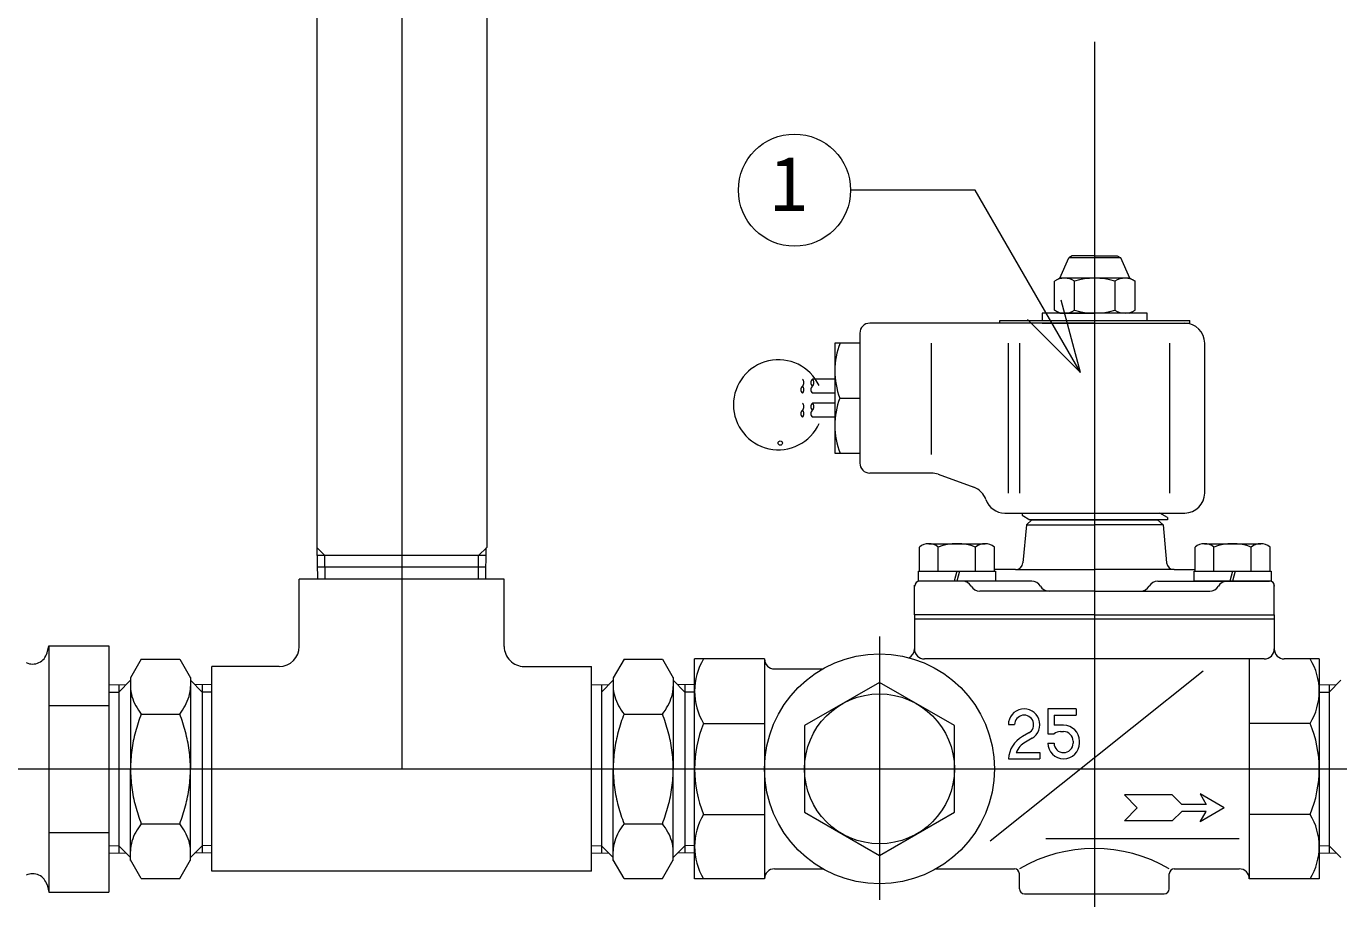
# Model space of a CAD drawing. Units: millimetres, scale not verified. Extents: x -79494 to 6471, y -2774 to 2774.
# Drawn here: x 627 to 1154, y -160 to 193 of the extents above; entities that cross this region are included whole.
import ezdxf
from ezdxf.enums import TextEntityAlignment as Align

# ---------------------------------------------------------------- set-up
doc = ezdxf.new("R2010")
doc.units = ezdxf.units.MM
doc.header["$LTSCALE"] = 4
for name, color, linetype, lineweight in [('0-3_moji', 7, 'Continuous', 18), ('1-0', 7, 'Continuous', 18), ('F-2__1-c_0', 7, 'Continuous', 18)]:
    doc.layers.add(name, color=color, linetype=linetype, lineweight=lineweight)
doc.styles.add('ＭＳ ゴシック', font='')
doc.styles.get('ＭＳ ゴシック').set_extended_font_data('MS Gothic')

# ---------------------------------------------------------------- blocks, each defined once
blk = doc.blocks.new('_DOTSMALL_2_')
at = {"layer": 'F-2__1-c_0'}
blk.add_circle((0, 0), 0.0833, dxfattribs=at)
blk.add_circle((0, 0), 0.0833, dxfattribs=at)

msp = doc.modelspace()

# ---------------------------------------------------------------- linework, layer by layer
at = {"layer": '0-3_moji'}
for p, q in [((1007.755, 127.205), (957.755, 127.205)), ((1049.957, 54.108), (1007.755, 127.205)), ((1049.957, 54.108), (1042.193, 83.085)), ((1049.957, 54.108), (1028.744, 75.321))]:
    msp.add_line(p, q, dxfattribs=at)
msp.add_circle((935.255, 127.205), 22.5, dxfattribs=at)
at = {"layer": '1-0', "color": 3}
for p, q in [((777.734, 347.113), (777.734, -104.956)), ((1055.517, 186.711), (1055.517, -160.266)), ((746.897, -19.323), (743.66, -16.085)), ((811.51, -19.323), (743.957, -19.323)), ((747.005, -28.791), (746.897, -19.323)), ((808.462, -28.791), (808.57, -19.323)), ((808.57, -19.323), (811.808, -16.085)), ((811.51, -24.041), (743.957, -24.041)), ((969.33, -51.873), (969.33, -157.541)), ((263.856, -104.956), (1263.149, -104.956))]:
    msp.add_line(p, q, dxfattribs=at)
at = {"layer": '1-0'}
for p, q in [((743.66, 299.332), (743.66, -16.085)), ((811.808, 299.332), (811.808, -16.085)), ((1041.646, 91.882), (1045.248, 99.986)), ((1066.106, 99.986), (1045.248, 99.986)), ((1069.707, 91.882), (1066.106, 99.986)), ((1041.646, 91.882), (1039.476, 90.629)), ((1039.476, 79.104), (1039.476, 90.629)), ((1069.707, 91.882), (1041.646, 91.882)), ((1047.576, 79.104), (1047.576, 90.629)), ((1063.777, 90.629), (1063.777, 79.104)), ((1069.707, 91.882), (1071.878, 90.629)), ((1071.878, 79.104), (1071.878, 90.629)), ((1041.646, 77.851), (1039.476, 79.104)), ((1069.707, 77.851), (1071.878, 79.104)), ((1055.677, 73.843), (965.481, 73.843)), ((1034.631, 73.843), (1055.677, 73.843)), ((1041.646, 77.851), (1055.677, 77.851)), ((1069.707, 77.851), (1055.677, 77.851)), ((1055.677, 73.843), (1076.722, 73.843)), ((1055.677, 73.843), (1091.755, 73.843)), ((961.472, 69.834), (961.472, 43.777)), ((990.124, 65.825), (990.124, 21.114)), ((1021.055, 5.694), (1021.055, 65.825)), ((1025.611, 5.694), (1025.611, 65.825)), ((1085.742, 5.694), (1085.742, 65.825)), ((1099.773, 5.694), (1099.773, 65.825)), ((951.45, 51.394), (942.431, 51.394)), ((951.45, 45.782), (942.431, 45.782)), ((953.419, 43.777), (961.472, 43.777)), ((961.472, 43.777), (961.472, 17.721)), ((951.45, 41.773), (942.431, 41.773)), ((951.45, 36.161), (942.431, 36.161)), ((990.124, 13.712), (965.481, 13.712)), ((992.866, 13.228), (1007.175, 8.02)), ((1028.248, -7.063), (1030.474, -4.995)), ((1055.677, -4.995), (1030.474, -4.995)), ((1030.474, -4.995), (1055.677, -4.995)), ((1030.474, -4.995), (1055.677, -4.995)), ((1030.474, -4.995), (1055.677, -4.995)), ((1055.677, -4.995), (1080.88, -4.995)), ((1080.88, -4.995), (1055.677, -4.995)), ((1080.88, -4.995), (1055.677, -4.995)), ((1080.88, -4.995), (1055.677, -4.995)), ((1083.106, -7.063), (1080.88, -4.995)), ((1084.851, -4.105), (1081.765, -2.323)), ((1084.851, -4.105), (1084.851, -4.995)), ((1028.248, -7.063), (1026.862, -22.305)), ((1028.248, -7.063), (1055.677, -7.063)), ((1083.106, -7.063), (1055.677, -7.063)), ((1083.106, -7.063), (1084.491, -22.305)), ((989.131, -14.616), (1011.674, -14.616)), ((1099.679, -14.616), (1122.223, -14.616)), ((744.065, -28.791), (743.863, -16.288)), ((811.402, -28.791), (811.605, -16.288)), ((985.37, -25.64), (985.37, -16.005)), ((992.891, -25.64), (992.891, -16.005)), ((1007.913, -25.64), (1007.913, -16.005)), ((1015.435, -25.64), (1015.435, -16.005)), ((1095.919, -25.64), (1095.919, -16.005)), ((1103.44, -25.64), (1103.44, -16.005)), ((1118.462, -25.64), (1118.462, -16.005)), ((1125.984, -25.64), (1125.984, -16.005)), ((1000.402, -25.64), (999.328, -29.649)), ((1001.476, -25.64), (1000.402, -29.649)), ((1023.868, -25.039), (1015.435, -25.039)), ((1023.868, -25.039), (1055.677, -25.039)), ((1087.486, -25.039), (1055.677, -25.039)), ((1087.486, -25.039), (1095.919, -25.039)), ((1110.951, -25.64), (1109.877, -29.649)), ((1112.025, -25.64), (1110.951, -29.649)), ((818.823, -28.791), (736.644, -28.791)), ((736.644, -55.849), (736.644, -28.791)), ((818.823, -55.849), (818.823, -28.791)), ((1030.388, -29.649), (985.524, -29.649)), ((1080.965, -29.649), (1125.829, -29.649)), ((1055.677, -33.658), (1009.566, -33.658)), ((1055.677, -33.658), (1101.787, -33.658)), ((983.36, -43.222), (983.36, -44.825)), ((983.36, -44.825), (1127.42, -44.825)), ((983.36, -44.825), (983.36, -56.852)), ((1055.517, -44.825), (1127.674, -44.825)), ((1127.674, -43.222), (1127.674, -44.825)), ((1127.674, -44.825), (1127.674, -56.852)), ((635.471, -58.443), (636.246, -55.549)), ((636.246, -55.549), (660.298, -55.549)), ((660.298, -55.549), (660.298, -154.364)), ((673.284, -60.982), (668.957, -68.477)), ((673.284, -60.982), (688.682, -60.982)), ((688.682, -60.982), (693.01, -68.477)), ((866.885, -60.982), (862.558, -68.477)), ((866.885, -60.982), (882.283, -60.982)), ((882.283, -60.982), (886.61, -68.477)), ((923.23, -60.86), (895.169, -60.86)), ((895.169, -149.052), (895.169, -60.86)), ((923.23, -60.86), (923.23, -149.052)), ((1123.665, -60.86), (987.369, -60.86)), ((1117.652, -60.86), (1117.652, -149.052)), ((1145.713, -60.86), (1131.683, -60.86)), ((1145.713, -60.86), (1145.713, -149.052)), ((668.957, -68.247), (668.957, -104.956)), ((693.01, -68.247), (693.01, -104.956)), ((701.568, -146.045), (701.568, -63.867)), ((728.627, -63.867), (701.568, -63.867)), ((826.84, -63.867), (853.899, -63.867)), ((853.899, -146.045), (853.899, -63.867)), ((862.558, -68.247), (862.558, -104.956)), ((886.61, -68.247), (886.61, -104.956)), ((927.238, -64.869), (946.565, -64.869)), ((1099.221, -65.742), (1013.698, -134.001)), ((660.298, -71.303), (667.281, -71.085)), ((664.247, -74.119), (668.957, -69.409)), ((664.247, -71.18), (664.247, -138.732)), ((697.72, -74.119), (693.01, -69.409)), ((701.568, -71.3), (694.686, -71.085)), ((697.72, -71.18), (697.72, -138.732)), ((853.899, -71.303), (860.882, -71.085)), ((857.847, -74.119), (862.558, -69.409)), ((857.847, -71.18), (857.847, -138.732)), ((891.321, -74.119), (886.61, -69.409)), ((895.169, -71.3), (888.287, -71.085)), ((891.321, -71.18), (891.321, -138.732)), ((969.33, -70.24), (939.265, -87.598)), ((999.395, -87.598), (969.33, -70.24)), ((1145.713, -71.303), (1152.696, -71.085)), ((1149.662, -74.119), (1154.372, -69.409)), ((1149.662, -71.18), (1149.662, -138.732)), ((660.298, -74.243), (664.247, -74.119)), ((701.568, -74.24), (697.72, -74.119)), ((895.169, -74.24), (891.321, -74.119)), ((1145.713, -74.243), (1149.662, -74.119)), ((636.246, -79.497), (660.298, -79.497)), ((673.284, -82.969), (688.682, -82.969)), ((866.885, -82.969), (882.283, -82.969)), ((1036.877, -80.904), (1036.877, -90.926)), ((1048.252, -80.904), (1036.877, -80.904)), ((1039.382, -83.409), (1039.382, -87.485)), ((1039.382, -83.409), (1048.252, -83.409)), ((1048.252, -80.904), (1048.252, -83.409)), ((898.802, -86.691), (923.23, -86.691)), ((939.265, -87.598), (939.265, -122.314)), ((999.395, -122.314), (999.395, -87.598)), ((1021.042, -87.218), (1023.548, -87.218)), ((1043.191, -87.485), (1039.382, -87.485)), ((1142.08, -86.691), (1117.652, -86.691)), ((1029.26, -90.516), (1026.648, -92.024)), ((1030.513, -92.685), (1027.901, -94.193)), ((1036.877, -90.926), (1039.382, -90.926)), ((1036.877, -94.634), (1039.382, -94.634)), ((1041.882, -89.99), (1043.191, -89.99)), ((1046.999, -93.799), (1046.999, -94.634)), ((1049.504, -94.634), (1049.504, -93.799)), ((1024.18, -98.442), (1033.67, -98.442)), ((1033.67, -98.442), (1033.67, -100.947)), ((668.957, -141.665), (668.957, -104.956)), ((693.01, -141.665), (693.01, -104.956)), ((862.558, -141.665), (862.558, -104.956)), ((886.61, -141.665), (886.61, -104.956)), ((1021.042, -100.947), (1033.67, -100.947)), ((1067.543, -115.379), (1072.755, -120.59)), ((1086.785, -115.379), (1067.543, -115.379)), ((1086.785, -115.379), (1090.594, -119.187)), ((1097.91, -114.978), (1100.34, -119.187)), ((1107.631, -120.59), (1097.91, -114.978)), ((1072.755, -120.59), (1067.543, -125.801)), ((1100.34, -119.187), (1090.594, -119.187)), ((1107.631, -120.59), (1097.91, -126.202)), ((898.802, -123.221), (923.23, -123.221)), ((939.265, -122.314), (969.33, -139.673)), ((969.33, -139.673), (999.395, -122.314)), ((1086.785, -125.801), (1067.543, -125.801)), ((1086.785, -125.801), (1090.594, -121.993)), ((1100.34, -121.993), (1090.594, -121.993)), ((1097.91, -126.202), (1100.34, -121.993)), ((1142.08, -123.221), (1117.652, -123.221)), ((636.246, -130.415), (660.298, -130.415)), ((673.284, -126.943), (688.682, -126.943)), ((866.885, -126.943), (882.283, -126.943)), ((660.298, -135.67), (664.247, -135.793)), ((664.247, -135.793), (668.957, -140.503)), ((697.72, -135.793), (693.01, -140.503)), ((701.568, -135.673), (697.72, -135.793)), ((853.899, -135.67), (857.847, -135.793)), ((857.847, -135.793), (862.558, -140.503)), ((891.321, -135.793), (886.61, -140.503)), ((895.169, -135.673), (891.321, -135.793)), ((1113.542, -133.017), (1036.039, -133.017)), ((1145.713, -135.67), (1149.662, -135.793)), ((1149.662, -135.793), (1154.372, -140.503)), ((660.298, -138.609), (667.281, -138.827)), ((673.284, -148.93), (668.957, -141.436)), ((688.682, -148.93), (693.01, -141.436)), ((701.568, -138.612), (694.686, -138.827)), ((853.899, -138.609), (860.882, -138.827)), ((866.885, -148.93), (862.558, -141.436)), ((882.283, -148.93), (886.61, -141.436)), ((895.169, -138.612), (888.287, -138.827)), ((1145.713, -138.609), (1152.696, -138.827)), ((853.899, -146.045), (701.568, -146.045)), ((927.238, -145.043), (946.565, -145.043)), ((992.095, -145.043), (1023.448, -145.043)), ((1025.452, -153.061), (1025.452, -147.048)), ((1085.583, -153.061), (1085.583, -147.048)), ((1087.587, -145.043), (1113.644, -145.043)), ((635.471, -151.469), (636.246, -154.363)), ((673.284, -148.93), (688.682, -148.93)), ((866.885, -148.93), (882.283, -148.93)), ((923.23, -149.052), (895.169, -149.052)), ((1145.713, -149.052), (1117.652, -149.052)), ((1027.456, -155.065), (1083.578, -155.065))]:
    msp.add_line(p, q, dxfattribs=at)
for points in [[(1055.677, 100.901), (1046.657, 100.901), (1045.248, 99.986)], [(1055.677, 100.901), (1064.696, 100.901), (1066.106, 99.986)], [(1055.677, 73.843), (1017.594, 73.843), (1017.594, 74.845), (1055.677, 74.845), (1093.76, 74.845)], [(1055.677, 77.851), (1034.631, 77.851), (1034.631, 74.845)], [(1076.722, 74.845), (1076.722, 77.851), (1055.677, 77.851)], [(1055.677, 73.843), (1093.76, 73.843), (1093.76, 74.845)], [(961.472, 65.825), (951.45, 65.825), (951.45, 21.729), (961.472, 21.729)], [(1019.598, -2.323), (1055.677, -2.323), (1091.755, -2.323)], [(1026.502, -2.323), (1026.502, -3.214), (1029.588, -4.995)], [(1084.851, -4.995), (1055.677, -4.995), (1029.588, -4.995)], [(1055.517, -43.222), (983.36, -43.222), (983.36, -31.196)], [(1055.517, -43.222), (1127.674, -43.222), (1127.674, -31.196)], [(636.246, -55.549), (636.246, -154.364), (660.298, -154.364)]]:
    msp.add_lwpolyline(points, dxfattribs=at)
for points in [[(1015.836, -25.64), (1015.836, -29.649), (984.969, -29.649), (984.969, -25.64)], [(1126.385, -25.64), (1126.385, -29.649), (1095.518, -29.649), (1095.518, -25.64)]]:
    msp.add_lwpolyline(points, close=True, dxfattribs=at)
for radius in [46.1, 30.065]:
    msp.add_circle((969.33, -104.956), radius, dxfattribs=at)
for centre, radius, start, end in [((1043.526, 84.71), 7.172, 55.61575, 124.38425), ((1055.677, 65.074), 26.808, 72.41205, 107.58795), ((1067.827, 84.71), 7.172, 55.61575, 124.38425), ((1043.526, 85.023), 7.172, 235.61575, 304.38425), ((1055.677, 104.659), 26.808, 252.41205, 287.58795), ((1067.827, 85.017), 7.167, 235.58719, 304.41281), ((965.481, 69.834), 4.009, 90, 180), ((1091.755, 65.825), 8.017, 0, 90), ((982.398, 54.642), 30.949, 158.8165, 200.55145), ((939.758, 47.185), 1.938, 133.60282, 226.39718), ((937.086, 49.991), 1.938, 313.60282, 46.39718), ((937.086, 47.185), 1.938, 313.60282, 46.39718), ((943.767, 49.991), 1.938, 133.60282, 226.39718), ((943.767, 47.185), 1.938, 133.60282, 226.39718), ((941.094, 49.991), 1.938, 313.60282, 46.39718), ((982.398, 32.913), 30.949, 159.44855, 201.1835), ((939.758, 37.564), 1.938, 133.60282, 226.39718), ((937.086, 40.37), 1.938, 313.60282, 46.39718), ((937.086, 37.564), 1.938, 313.60282, 46.39718), ((943.767, 40.37), 1.938, 133.60282, 226.39718), ((943.767, 37.564), 1.938, 133.60282, 226.39718), ((941.094, 40.37), 1.938, 313.60282, 46.39718), ((965.481, 17.721), 4.009, 180, 270), ((990.124, 5.694), 8.017, 70, 90), ((1004.433, 0.486), 8.017, 18.95346, 70), ((1091.755, 5.694), 8.017, 270, 0), ((1019.598, 5.694), 8.017, 198.95346, 270), ((989.131, -20.404), 5.787, 49.46861, 130.53139), ((1000.402, -35.622), 21.006, 69.04986, 110.95014), ((1011.674, -20.404), 5.787, 49.46861, 130.53139), ((1099.679, -20.404), 5.787, 49.46861, 130.53139), ((1110.951, -35.622), 21.006, 69.04986, 110.95014), ((1122.223, -20.404), 5.787, 49.46861, 130.53139), ((1023.868, -22.033), 3.006, 270, 354.80557), ((1087.486, -22.033), 3.006, 185.19443, 270), ((985.524, -31.653), 2.004, 90, 180), ((1002.623, -33.658), 4.009, 30, 90), ((1030.388, -33.658), 4.009, 30, 90), ((1080.965, -33.658), 4.009, 90, 150), ((1108.73, -33.658), 4.009, 90, 150), ((1125.829, -31.653), 2.004, 0, 90), ((1009.566, -29.649), 4.009, 210, 270), ((1037.332, -29.649), 4.009, 210, 270), ((1074.022, -29.649), 4.009, 270, 330), ((1101.787, -29.649), 4.009, 270, 330), ((728.627, -55.849), 8.017, 270.00002, 0.00001), ((826.84, -55.849), 8.017, 179.99998, 270.00002), ((979.352, -56.852), 4.009, 297.42431, 0), ((987.369, -56.852), 4.009, 180, 270), ((1123.665, -56.852), 4.009, 270, 0), ((1131.683, -56.852), 4.009, 180, 270), ((629.663, -56.887), 6.013, 245.25845, 344.99994), ((919.942, -73.776), 24.773, 148.57693, 211.42307), ((927.238, -60.86), 4.009, 180, 270), ((1120.941, -73.776), 24.773, 328.57693, 31.42307), ((683.14, -71.877), 14.183, 180.39875, 196.59502), ((678.827, -71.877), 14.183, 343.40498, 359.60125), ((876.741, -71.877), 14.183, 180.39875, 196.59502), ((872.427, -71.877), 14.183, 343.40498, 359.60125), ((687.788, -70.526), 19.023, 196.49636, 208.57777), ((674.179, -70.526), 19.023, 331.42223, 343.50364), ((881.389, -70.526), 19.023, 196.49636, 208.57777), ((867.78, -70.526), 19.023, 331.42223, 343.50364), ((733.337, -106.633), 64.547, 158.49265, 165.1618), ((691.605, -68.505), 23.342, 208.45155, 218.29083), ((670.362, -68.505), 23.342, 321.70917, 331.54845), ((628.63, -106.633), 64.547, 14.8382, 21.50735), ((926.938, -106.633), 64.547, 158.49265, 165.1618), ((885.206, -68.505), 23.342, 208.45155, 218.29083), ((863.963, -68.505), 23.342, 321.70917, 331.54845), ((822.23, -106.633), 64.547, 14.8382, 21.50735), ((1027.356, -87.218), 6.314, 300, 180), ((1027.356, -87.218), 3.808, 300, 180), ((942.898, -104.956), 47.729, 157.5, 202.5), ((1043.191, -93.799), 6.314, 0, 90), ((1097.984, -104.956), 47.729, 337.5, 22.5), ((729.64, -105.67), 60.727, 165.14714, 172.2365), ((632.327, -105.67), 60.727, 7.7635, 14.85286), ((923.241, -105.67), 60.727, 165.14714, 172.2365), ((825.927, -105.67), 60.727, 7.7635, 14.85286), ((1032.286, -101.788), 11.274, 120, 175.72599), ((1032.286, -101.788), 8.769, 120, 157.57127), ((1043.191, -94.634), 6.314, 180, 0), ((1041.882, -93.799), 3.808, 90, 131.02825), ((1043.191, -94.634), 3.808, 180, 0), ((1043.191, -93.799), 3.808, 0, 90), ((724.755, -105.015), 55.798, 172.22563, 179.93993), ((637.212, -105.015), 55.798, 0.06007, 7.77437), ((918.356, -105.015), 55.798, 172.22563, 179.93993), ((830.813, -105.015), 55.798, 0.06007, 7.77437), ((724.755, -104.898), 55.798, 180.06007, 187.77437), ((637.212, -104.898), 55.798, 352.22563, 359.93993), ((918.356, -104.898), 55.798, 180.06007, 187.77437), ((830.813, -104.898), 55.798, 352.22563, 359.93993), ((729.64, -104.242), 60.727, 187.7635, 194.85286), ((632.327, -104.242), 60.727, 345.14714, 352.2365), ((923.241, -104.242), 60.727, 187.7635, 194.85286), ((825.927, -104.242), 60.727, 345.14714, 352.2365), ((733.337, -103.279), 64.547, 194.8382, 201.50735), ((628.63, -103.279), 64.547, 338.49265, 345.1618), ((926.938, -103.279), 64.547, 194.8382, 201.50735), ((822.23, -103.279), 64.547, 338.49265, 345.1618), ((919.942, -136.137), 24.773, 148.57693, 211.42307), ((1120.941, -136.137), 24.773, 328.57693, 31.42307), ((687.788, -139.386), 19.023, 151.42223, 163.50364), ((691.605, -141.407), 23.342, 141.70917, 151.54845), ((670.362, -141.407), 23.342, 28.45155, 38.29083), ((674.179, -139.386), 19.023, 16.49636, 28.57777), ((881.389, -139.386), 19.023, 151.42223, 163.50364), ((885.206, -141.407), 23.342, 141.70917, 151.54845), ((863.963, -141.407), 23.342, 28.45155, 38.29083), ((867.78, -139.386), 19.023, 16.49636, 28.57777), ((683.14, -138.036), 14.183, 163.40498, 179.60125), ((678.827, -138.036), 14.183, 0.39875, 16.59502), ((876.741, -138.036), 14.183, 163.40498, 179.60125), ((872.427, -138.036), 14.183, 0.39875, 16.59502), ((1055.517, -196.454), 59.556, 59.6805, 120.3195), ((629.663, -153.026), 6.013, 15.00006, 114.74155), ((927.238, -149.052), 4.009, 90, 180), ((1023.448, -147.048), 2.004, 0, 90), ((1087.587, -147.048), 2.004, 90, 180), ((1113.644, -149.052), 4.009, 0, 90), ((1027.456, -153.061), 2.004, 180, 270), ((1083.578, -153.061), 2.004, 270, 0)]:
    msp.add_arc(centre, radius, start, end, dxfattribs=at)
at = {"layer": '1-0', "color": 3}
for start, end in [(25.36339, 180), (180, 335.41221)]:
    msp.add_arc((928.802, 41.109), 18.039, start, end, dxfattribs=at)

# ---------------------------------------------------------------- block references
at = {"layer": '1-0', "xscale": 10.37255, "yscale": 10.37255, "rotation": 270}
msp.add_blockref('_DOTSMALL_2_', (929.552, 25.753), dxfattribs=at)

# ---------------------------------------------------------------- texts
at = {"layer": '0-3_moji', "style": 'ＭＳ ゴシック'}
msp.add_text('1', height=21.99, dxfattribs=at).set_placement((925.508, 112.205), align=Align.BOTTOM_LEFT)

doc.saveas('drawing.dxf')
